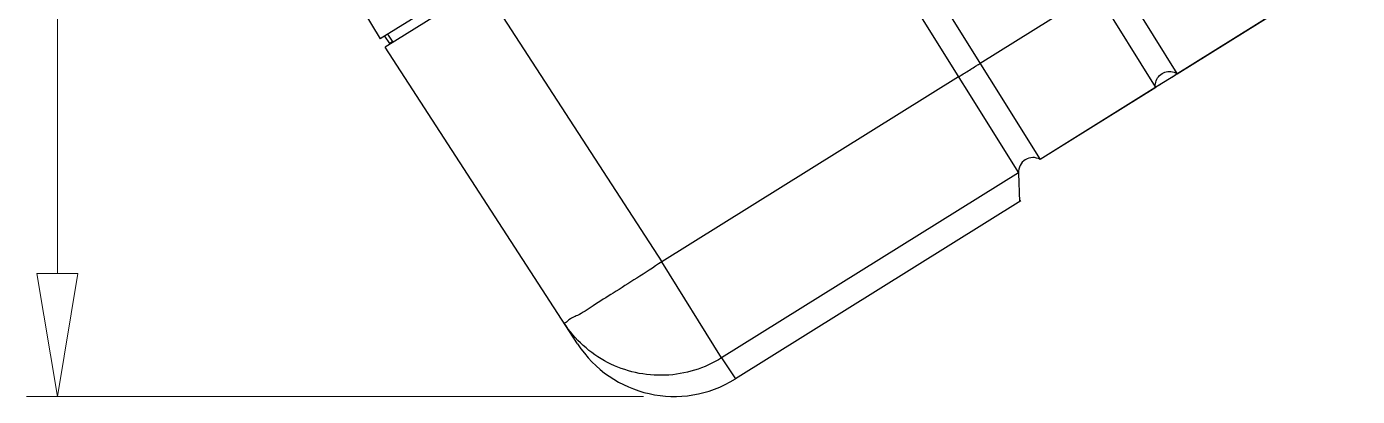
# Model space of a CAD drawing. Header units: millimetres. Extents: x 1786 to 2940, y -3417 to -1928.
# Drawn here: x 2094.5 to 2156.8, y -3208.3 to -3191 of the extents above; entities that cross this region are included whole.
import ezdxf

# ---------------------------------------------------------------- set-up
doc = ezdxf.new("R2010")
doc.units = ezdxf.units.MM
doc.layers.add('dim', color=3, linetype='Continuous', lineweight=9)
doc.styles.add('FFS', font='', dxfattribs={"width": 0.85})
doc.styles.get('FFS').set_extended_font_data('FangSong_GB2312')
doc.dimstyles.new('YanXiu', dxfattribs={"dimtxt": 2.5, "dimasz": 2.2, "dimexe": 1, "dimexo": 0.6, "dimgap": 0.66, "dimtad": 0, "dimzin": 9, "dimdsep": 46, "dimtxsty": 'FFS', "dimblk": 'CLOSEDBLANK', "dimcen": 0, "dimclrd": 256, "dimclre": 131, "dimclrt": 42, "dimazin": 2, "dimtfac": 1, "dimtofl": 0, "dimtmove": 0, "dimatfit": 3, "dimldrblk": 'CLOSEDBLANK', "dimfxl": 1, "dimlwd": 5, "dimlwe": 5, "dimarcsym": 0})

# ---------------------------------------------------------------- blocks, each defined once
blk = doc.blocks.new('_ClosedBlank')
at = {"color": 0, "linetype": 'ByBlock', "lineweight": -2}
for p, q in [((-1, 0.167), (0, 0)), ((-1, 0.167), (-1, -0.167)), ((0, 0), (-1, -0.167))]:
    blk.add_line(p, q, dxfattribs=at)
blk = doc.blocks.new('*D9')
at = {"layer": 'Defpoints', "color": 0, "transparency": 16777216}
for p in [(2044.178, -3710.71), (2076.281, -3710.71), (2067.078, -3852.582, 0)]:
    blk.add_point(p, dxfattribs=at)
at = {"layer": 'dim', "color": 131, "lineweight": 5, "transparency": 16777216}
for p, q in [((2045.777, -3710.71), (2077.88, -3710.71)), ((2068.677, -3852.582), (2077.88, -3852.582))]:
    blk.add_line(p, q, dxfattribs=at)
at = {"layer": 'dim', "lineweight": 5, "transparency": 16777216}
for p, q in [((2076.281, -3717.11), (2076.281, -3766.832)), ((2076.281, -3846.182), (2076.281, -3796.459))]:
    blk.add_line(p, q, dxfattribs=at)
at = {"layer": 'dim', "lineweight": 5, "transparency": 16777216, "xscale": 6.4, "yscale": 6.4, "zscale": 6.4}
for p, rotation in [((2076.281, -3710.71), 90), ((2076.281, -3852.582), 270)]:
    blk.add_blockref('_ClosedBlank', p, dxfattribs=dict(at, rotation=rotation))
at = {"layer": 'dim', "color": 42, "transparency": 16777216, "insert": (2076.281, -3781.646), "char_height": 8, "attachment_point": 5, "rotation": 90, "style": 'FFS'}
blk.add_mtext('141.87', dxfattribs=at)
blk = doc.blocks.new('*D8')
at = {"layer": 'Defpoints', "color": 0, "transparency": 16777216}
for p in [(2059.482, -3729.321), (2054.397, -3816.373), (1881.316, -3840.448), (1870.722, -3852.582, 0), (2067.078, -3852.582, 0)]:
    blk.add_point(p, dxfattribs=at)
at = {"layer": 'dim', "lineweight": 5, "transparency": 16777216}
for start, end in [(21.10568, 30.08101), (1.87183, 10.84716)]:
    blk.add_arc((1861.863, -3852.582), 195.909, start, end, dxfattribs=at)
at = {"layer": 'dim', "lineweight": 5, "transparency": 16777216, "xscale": 6.4, "yscale": 6.4, "zscale": 6.4}
for p, rotation in [((2028.089, -3748.902), 121.0169280620083), ((2057.772, -3852.582), 270.9359151543432)]:
    blk.add_blockref('_ClosedBlank', p, dxfattribs=dict(at, rotation=rotation))
at = {"layer": 'dim', "color": 42, "transparency": 16777216, "insert": (2050.205, -3798.659), "char_height": 8, "attachment_point": 5, "rotation": 285.97642, "style": 'FFS'}
blk.add_mtext('31.95°', dxfattribs=at)
blk = doc.blocks.new('*u10')
at = {"color": 7, "linetype": 'Continuous'}
for p, q in [((57.244, 131.695, 0), (72.103, 140.963, 0)), ((72.815, 139.863, 0), (72.103, 140.963, 0)), ((57.371, 130.23, 0), (72.815, 139.863, 0)), ((72.815, 139.863, 0), (75.93, 134.87, 0)), ((80.313, 139.135, 0), (90.325, 123.689, 0)), ((60.485, 125.237, 0), (75.93, 134.87, 0)), ((85.235, 120.515, 0), (75.93, 134.87, 0)), ((57.365, 130.239, 0), (57.314, 131.74, 0)), ((68.082, 113.057, 0), (57.371, 130.23, 0)), ((50.135, 125.717, 0), (56.245, 129.528, 0)), ((50.231, 125.789, 0), (56.239, 129.536, 0)), ((66.957, 112.355, 0), (56.245, 129.528, 0)), ((49.207, 125.15, 0), (50.13, 125.726, 0)), ((60.948, 108.607, 0), (50.253, 125.753, 0)), ((43.001, 121.268, 0), (49.212, 125.142, 0)), ((43.097, 121.339, 0), (49.106, 125.087, 0)), ((59.822, 107.905, 0), (49.128, 125.051, 0)), ((53.351, 120.787, 0), (59.36, 124.534, 0)), ((-87.856, 12.553, 0), (90.325, 123.689, 0)), ((-87.584, 12.133, 0), (90.583, 123.261, 0)), ((89.901, 123.425, 0), (90.188, 123.014, 0)), ((89.918, 123.398, 0), (90.088, 123.503, 0)), ((90.088, 123.503, 0), (90.335, 123.106, 0)), ((97.324, 112.02, 0), (90.583, 123.261, 0))]:
    blk.add_line(p, q, dxfattribs=at)
at = {"color": 7, "linetype": 'Continuous', "elevation": 0}
for points in [[(57.364, 130.249), (57.365, 130.244), (57.366, 130.239)], [(57.366, 130.239), (57.368, 130.235), (57.371, 130.23)], [(56.245, 129.528), (56.242, 129.532), (56.239, 129.536)]]:
    blk.add_lwpolyline(points, dxfattribs=at)
at = {"color": 7, "linetype": 'Continuous'}
for centre, radius, start, end in [((75.278, 135.872, 0), 6, 32.95284, 121.95284), ((56.617, 130.185, 0), 0.75, 239.77098, 4.1347)]:
    blk.add_arc(centre, radius, start, end, dxfattribs=at)
for points, start_tangent, end_tangent in [([(72.815, 139.863, 0), (74.224, 140.507, 0), (75.75, 140.769, 0), (77.292, 140.632, 0), (78.747, 140.105, 0), (80.018, 139.223, 0), (81.02, 138.044, 0)], (0.847928, 0.530111), (0.543949, -0.839119)), ([(75.93, 134.87, 0), (77.234, 135.711, 0), (78.454, 136.489, 0), (79.506, 137.151, 0), (80.317, 137.651, 0), (80.834, 137.956, 0), (81.02, 138.044, 0)], (0.839121, 0.543944), (0.543949, -0.839119)), ([(50.253, 125.753, 0), (50.206, 125.435, 0), (50.029, 125.165, 0), (49.755, 124.994, 0), (49.434, 124.954, 0), (49.128, 125.051, 0)], (0.069204, -0.997603), (-0.865479, 0.500946)), ([(49.978, 125.631, 0), (50.061, 125.677, 0), (50.135, 125.717, 0)], (0.867377, 0.497652), (0.887624, 0.460569)), ([(50.135, 125.717, 0), (50.213, 125.752, 0)], (0.887624, 0.460569), (0.934147, 0.356888)), ([(50.213, 125.752, 0), (50.253, 125.753, 0)], (0.934147, 0.356888), (0.529221, -0.848484)), ([(49.128, 125.051, 0), (49.134, 125.072, 0), (49.164, 125.104, 0), (49.212, 125.142, 0)], (-0.529221, 0.848484), (0.804045, 0.594568)), ([(49.212, 125.142, 0), (49.259, 125.175, 0), (49.308, 125.21, 0), (49.359, 125.245, 0)], (0.804045, 0.594568), (0.828443, 0.560073)), ([(60.485, 125.237, 0), (60.311, 125.122, 0), (60.063, 124.965, 0), (59.789, 124.794, 0), (59.539, 124.641, 0), (59.36, 124.534, 0)], (-0.830525, -0.556981), (-0.865515, -0.500883))]:
    blk.add_spline(points, degree=3, dxfattribs=dict(at, start_tangent=start_tangent, end_tangent=end_tangent))
at = {"layer": 'dim'}
dim = blk.add_linear_dim(base=(107.381, 141.872, 0), p1=(98.178, 0, 0), p2=(75.278, 141.872, 0), angle=90, dimstyle='YanXiu', override={"dimtxt": 8, "dimasz": 6.4, "dimexe": 1.5992, "dimexo": 1.5992, "dimgap": 1.5992, "dimzin": 8}, dxfattribs=at)
dim.commit()
dim.dimension.update_dxf_attribs({"geometry": '*D9', "text_midpoint": (107.381, 70.936, 0), "insert": (-1968.9, 3852.582)})
dim = blk.add_angular_dim_2l(base=(85.497, 36.209), line1=((-87.584, 12.133, 0), (90.583, 123.261, 0)), line2=((-98.178, 0, 0), (98.178, 0, 0)), dimstyle='YanXiu', override={"dimtxt": 8, "dimasz": 6.4, "dimexe": 1.5992, "dimexo": 1.5992, "dimgap": 1.5992, "dimzin": 8}, dxfattribs=at)
dim.commit()
dim.dimension.update_dxf_attribs({"geometry": '*D8', "text_midpoint": (81.305, 53.922, 0), "insert": (-1968.9, 3852.582)})

msp = doc.modelspace()

# ---------------------------------------------------------------- block references
at = {"xscale": 0.9, "yscale": 0.9, "zscale": 0.9, "rotation": 180}
msp.add_blockref('*u10', (2192.598, -3080.627, 0), dxfattribs=at)

doc.saveas('drawing.dxf')
